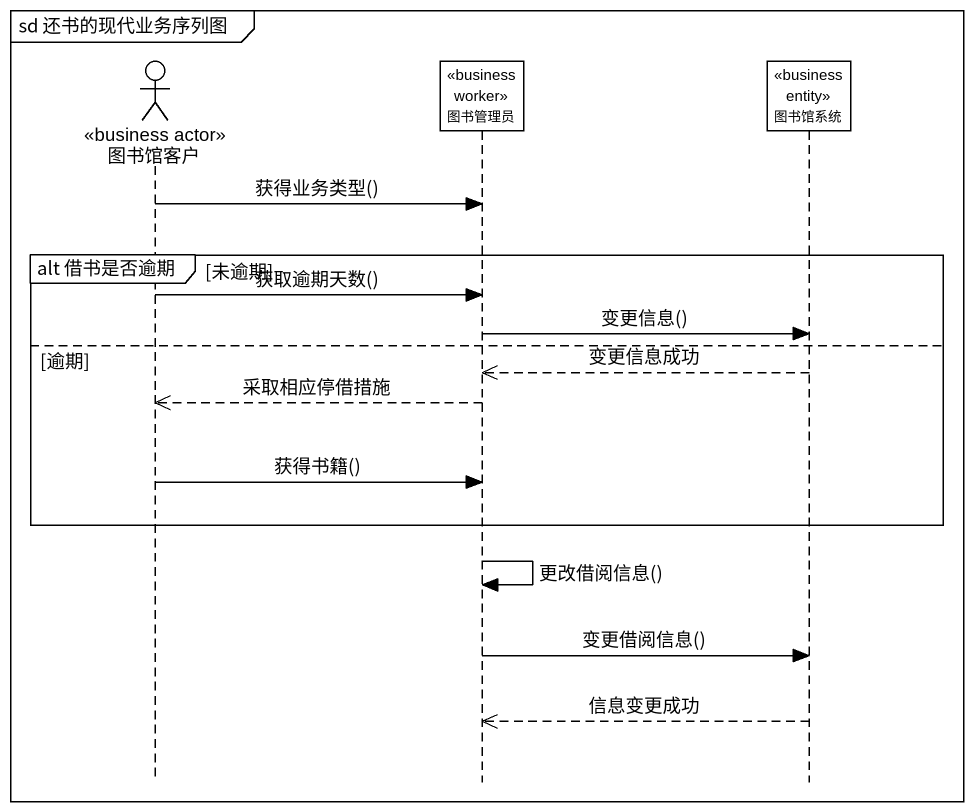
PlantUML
@startuml
mainframe sd 还书的现代业务序列图
hide footbox
actor 图书馆客户 <<business actor>>
participant 图书管理员 <<business worker>>
participant 图书馆系统 <<business entity>>

图书馆客户 -> 图书管理员 : 获得业务类型()
group alt 借书是否逾期 [未逾期]
  图书馆客户 -> 图书管理员 : 获取逾期天数()
  图书管理员 -> 图书馆系统 : 变更信息()
else 逾期
  图书馆系统 -->> 图书管理员 : 变更信息成功
  图书管理员 -->> 图书馆客户 : 采取相应停借措施
  图书馆客户 -> 图书管理员 : 获得书籍()
end
图书管理员 -> 图书管理员 : 更改借阅信息()
图书管理员 -> 图书馆系统 : 变更借阅信息()
图书馆系统 -->> 图书管理员 : 信息变更成功
@enduml
